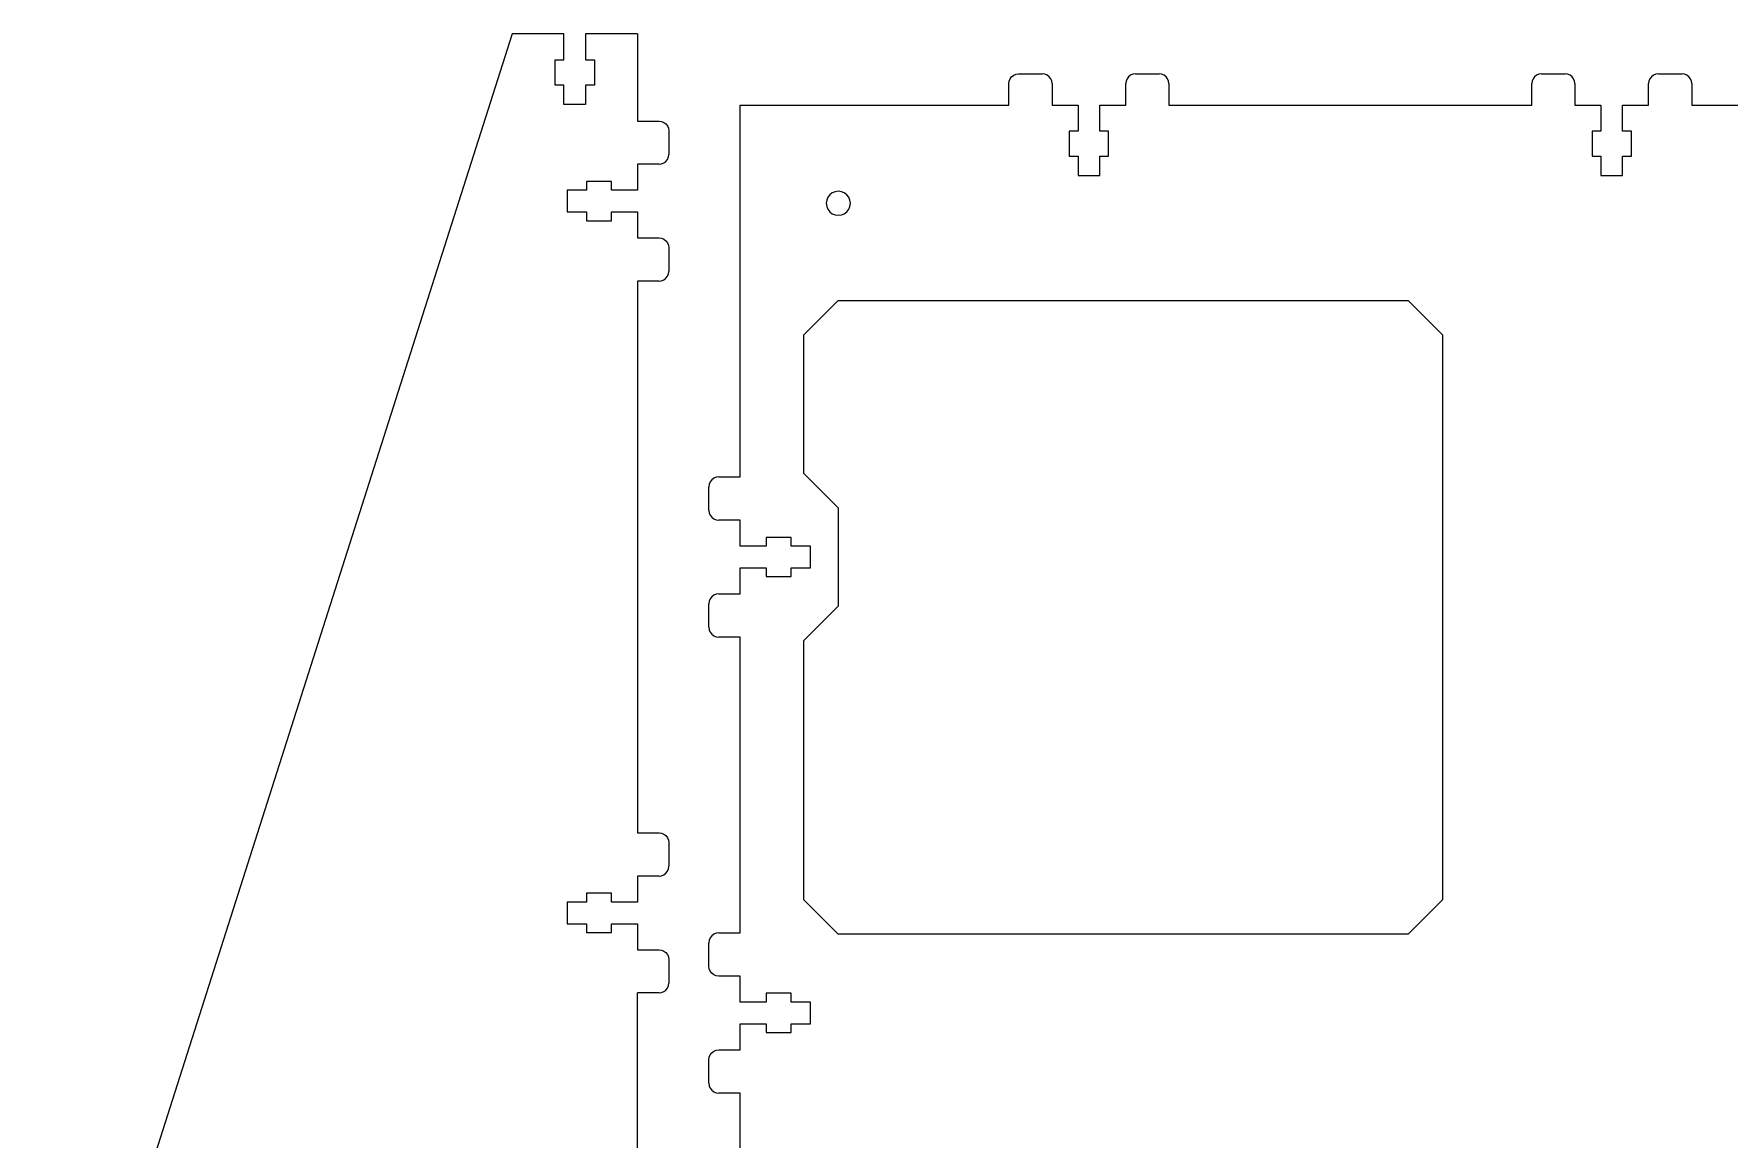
# Model space of a CAD drawing. Header units: inches. Extents: x -565 to 565, y -405 to 405.
# Drawn here: x -559 to -213.9, y 171.7 to 396.7 of the extents above; entities that cross this region are included whole.
import ezdxf

# ---------------------------------------------------------------- set-up
doc = ezdxf.new("R2010")
doc.units = ezdxf.units.IN
doc.header["$MEASUREMENT"] = 0

msp = doc.modelspace()

# ---------------------------------------------------------------- linework, layer by layer
for p, q in [((-461.59, 396.65), (-558.98, 91.25)), ((-451.08, 396.65), (-461.59, 396.65)), ((-451.08, 391.35), (-451.08, 396.65)), ((-446.68, 396.65), (-446.68, 391.35)), ((-436.08, 396.65), (-446.68, 396.65)), ((-436.08, 396.65), (-436.08, 378.92)), ((-452.88, 386.25), (-452.88, 391.35)), ((-452.88, 391.35), (-451.08, 391.35)), ((-446.68, 391.35), (-444.88, 391.35)), ((-444.88, 391.35), (-444.88, 386.25)), ((-360.53, 386.53), (-360.46, 387.05)), ((-360.53, 382.18), (-360.53, 386.53)), ((-360.46, 387.05), (-360.26, 387.53)), ((-360.26, 387.53), (-359.95, 387.94)), ((-359.95, 387.94), (-359.53, 388.26)), ((-359.53, 388.26), (-359.05, 388.46)), ((-359.05, 388.46), (-358.53, 388.53)), ((-358.53, 388.53), (-353.73, 388.53)), ((-353.22, 388.46), (-353.73, 388.53)), ((-352.73, 388.26), (-353.22, 388.46)), ((-352.32, 387.94), (-352.73, 388.26)), ((-352, 387.53), (-352.32, 387.94)), ((-351.8, 387.05), (-352, 387.53)), ((-351.73, 386.53), (-351.8, 387.05)), ((-351.73, 386.53), (-351.73, 382.18)), ((-336.66, 387.05), (-336.73, 386.53)), ((-336.73, 382.18), (-336.73, 386.53)), ((-336.46, 387.53), (-336.66, 387.05)), ((-336.15, 387.94), (-336.46, 387.53)), ((-335.73, 388.26), (-336.15, 387.94)), ((-335.25, 388.46), (-335.73, 388.26)), ((-334.73, 388.53), (-335.25, 388.46)), ((-334.73, 388.53), (-329.93, 388.53)), ((-329.42, 388.46), (-329.93, 388.53)), ((-328.93, 388.26), (-329.42, 388.46)), ((-328.52, 387.94), (-328.93, 388.26)), ((-328.2, 387.53), (-328.52, 387.94)), ((-328, 387.05), (-328.2, 387.53)), ((-327.93, 386.53), (-328, 387.05)), ((-327.93, 386.53), (-327.93, 382.18)), ((-254.01, 387.05), (-254.08, 386.53)), ((-254.08, 382.18), (-254.08, 386.53)), ((-253.82, 387.53), (-254.01, 387.05)), ((-253.5, 387.94), (-253.82, 387.53)), ((-253.08, 388.26), (-253.5, 387.94)), ((-252.6, 388.46), (-253.08, 388.26)), ((-252.08, 388.53), (-252.6, 388.46)), ((-252.08, 388.53), (-247.28, 388.53)), ((-246.77, 388.46), (-247.28, 388.53)), ((-246.28, 388.26), (-246.77, 388.46)), ((-245.87, 387.94), (-246.28, 388.26)), ((-245.55, 387.53), (-245.87, 387.94)), ((-245.35, 387.05), (-245.55, 387.53)), ((-245.28, 386.53), (-245.35, 387.05)), ((-245.28, 386.53), (-245.28, 382.18)), ((-230.21, 387.05), (-230.28, 386.53)), ((-230.28, 382.18), (-230.28, 386.53)), ((-230.02, 387.53), (-230.21, 387.05)), ((-229.7, 387.94), (-230.02, 387.53)), ((-229.28, 388.26), (-229.7, 387.94)), ((-228.8, 388.46), (-229.28, 388.26)), ((-228.28, 388.53), (-228.8, 388.46)), ((-228.28, 388.53), (-223.48, 388.53)), ((-222.97, 388.46), (-223.48, 388.53)), ((-222.48, 388.26), (-222.97, 388.46)), ((-222.07, 387.94), (-222.48, 388.26)), ((-221.75, 387.53), (-222.07, 387.94)), ((-221.55, 387.05), (-221.75, 387.53)), ((-221.48, 386.53), (-221.55, 387.05)), ((-221.48, 386.53), (-221.48, 382.18)), ((-451.08, 386.25), (-452.88, 386.25)), ((-451.08, 382.3), (-451.08, 386.25)), ((-446.68, 386.25), (-446.68, 382.3)), ((-444.88, 386.25), (-446.68, 386.25)), ((-446.68, 382.3), (-451.08, 382.3)), ((-415.23, 382.18), (-360.53, 382.18)), ((-415.23, 306.48), (-415.23, 382.18)), ((-351.73, 382.18), (-346.43, 382.18)), ((-346.43, 382.18), (-346.43, 376.88)), ((-342.03, 376.88), (-342.03, 382.18)), ((-342.03, 382.18), (-336.73, 382.18)), ((-327.93, 382.18), (-254.08, 382.18)), ((-245.28, 382.18), (-239.98, 382.18)), ((-239.98, 382.18), (-239.98, 376.88)), ((-235.58, 376.88), (-235.58, 382.18)), ((-235.58, 382.18), (-230.28, 382.18)), ((-221.48, 382.18), (-147.63, 382.18)), ((-436.08, 378.92), (-431.73, 378.92)), ((-431.73, 378.92), (-431.21, 378.85)), ((-431.21, 378.85), (-430.73, 378.65)), ((-430.73, 378.65), (-430.31, 378.33)), ((-430.31, 378.33), (-430, 377.92)), ((-430, 377.92), (-429.8, 377.44)), ((-429.8, 377.44), (-429.73, 376.92)), ((-429.73, 376.92), (-429.73, 372.12)), ((-346.43, 376.88), (-348.23, 376.88)), ((-348.23, 376.88), (-348.23, 371.78)), ((-340.23, 376.88), (-342.03, 376.88)), ((-340.23, 371.78), (-340.23, 376.88)), ((-241.78, 376.88), (-241.78, 371.78)), ((-239.98, 376.88), (-241.78, 376.88)), ((-233.78, 376.88), (-235.58, 376.88)), ((-233.78, 371.78), (-233.78, 376.88)), ((-436.08, 370.12), (-436.08, 364.82)), ((-431.73, 370.12), (-436.08, 370.12)), ((-431.73, 370.12), (-431.21, 370.19)), ((-431.21, 370.19), (-430.73, 370.39)), ((-430.73, 370.39), (-430.31, 370.71)), ((-430.31, 370.71), (-430, 371.12)), ((-430, 371.12), (-429.8, 371.6)), ((-429.8, 371.6), (-429.73, 372.12)), ((-348.23, 371.78), (-346.43, 371.78)), ((-346.43, 371.78), (-346.43, 367.83)), ((-342.03, 367.83), (-342.03, 371.78)), ((-342.03, 371.78), (-340.23, 371.78)), ((-241.78, 371.78), (-239.98, 371.78)), ((-239.98, 371.78), (-239.98, 367.83)), ((-235.58, 367.83), (-235.58, 371.78)), ((-235.58, 371.78), (-233.78, 371.78)), ((-446.48, 366.62), (-446.48, 364.82)), ((-441.38, 366.62), (-446.48, 366.62)), ((-441.38, 364.82), (-441.38, 366.62)), ((-346.43, 367.83), (-342.03, 367.83)), ((-239.98, 367.83), (-235.58, 367.83)), ((-446.48, 364.82), (-450.43, 364.82)), ((-450.43, 364.82), (-450.43, 360.42)), ((-436.08, 364.82), (-441.38, 364.82)), ((-397.6, 362.81), (-397.68, 362.18)), ((-397.35, 363.4), (-397.6, 362.81)), ((-396.97, 363.91), (-397.35, 363.4)), ((-396.46, 364.3), (-396.97, 363.91)), ((-395.87, 364.54), (-396.46, 364.3)), ((-395.23, 364.63), (-395.87, 364.54)), ((-394.6, 364.54), (-395.23, 364.63)), ((-394.01, 364.3), (-394.6, 364.54)), ((-393.5, 363.91), (-394.01, 364.3)), ((-393.11, 363.4), (-393.5, 363.91)), ((-392.87, 362.81), (-393.11, 363.4)), ((-392.78, 362.18), (-392.87, 362.81)), ((-450.43, 360.42), (-446.48, 360.42)), ((-446.48, 360.42), (-446.48, 358.62)), ((-441.38, 360.42), (-436.08, 360.42)), ((-441.38, 358.62), (-441.38, 360.42)), ((-436.08, 360.42), (-436.08, 355.12)), ((-397.68, 362.18), (-397.6, 361.54)), ((-397.6, 361.54), (-397.35, 360.95)), ((-397.35, 360.95), (-396.97, 360.45)), ((-396.97, 360.45), (-396.46, 360.06)), ((-396.46, 360.06), (-395.87, 359.81)), ((-395.87, 359.81), (-395.23, 359.73)), ((-395.23, 359.73), (-394.6, 359.81)), ((-394.6, 359.81), (-394.01, 360.06)), ((-394.01, 360.06), (-393.5, 360.45)), ((-393.5, 360.45), (-393.11, 360.95)), ((-393.11, 360.95), (-392.87, 361.54)), ((-392.87, 361.54), (-392.78, 362.18)), ((-446.48, 358.62), (-441.38, 358.62)), ((-436.08, 355.12), (-431.73, 355.12)), ((-431.73, 355.12), (-431.21, 355.05)), ((-431.21, 355.05), (-430.73, 354.85)), ((-430.73, 354.85), (-430.31, 354.53)), ((-430.31, 354.53), (-430, 354.12)), ((-430, 354.12), (-429.8, 353.64)), ((-429.8, 353.64), (-429.73, 353.12)), ((-429.73, 353.12), (-429.73, 348.32)), ((-431.73, 346.32), (-436.08, 346.32)), ((-436.08, 346.32), (-436.08, 234.05)), ((-431.73, 346.32), (-431.21, 346.39)), ((-431.21, 346.39), (-430.73, 346.59)), ((-430.73, 346.59), (-430.31, 346.91)), ((-430.31, 346.91), (-430, 347.32)), ((-430, 347.32), (-429.8, 347.8)), ((-429.8, 347.8), (-429.73, 348.32)), ((-395.23, 342.38), (-402.23, 335.38)), ((-395.23, 342.38), (-279.23, 342.38)), ((-272.23, 335.38), (-279.23, 342.38)), ((-402.23, 307.18), (-402.23, 335.38)), ((-272.23, 335.38), (-272.23, 220.38)), ((-402.23, 307.18), (-395.23, 300.18)), ((-421.51, 305), (-421.58, 304.48)), ((-421.58, 299.68), (-421.58, 304.48)), ((-421.31, 305.48), (-421.51, 305)), ((-421, 305.89), (-421.31, 305.48)), ((-420.58, 306.21), (-421, 305.89)), ((-420.1, 306.41), (-420.58, 306.21)), ((-419.58, 306.48), (-420.1, 306.41)), ((-419.58, 306.48), (-415.23, 306.48)), ((-421.58, 299.68), (-421.51, 299.16)), ((-421.51, 299.16), (-421.31, 298.68)), ((-421.31, 298.68), (-421, 298.26)), ((-421, 298.26), (-420.58, 297.95)), ((-420.58, 297.95), (-420.1, 297.75)), ((-420.1, 297.75), (-419.58, 297.68)), ((-415.23, 297.68), (-419.58, 297.68)), ((-415.23, 292.38), (-415.23, 297.68)), ((-395.23, 300.18), (-395.23, 280.18)), ((-404.83, 294.18), (-409.93, 294.18)), ((-409.93, 294.18), (-409.93, 292.38)), ((-404.83, 292.38), (-404.83, 294.18)), ((-409.93, 292.38), (-415.23, 292.38)), ((-400.88, 292.38), (-404.83, 292.38)), ((-400.88, 287.98), (-400.88, 292.38)), ((-415.23, 287.98), (-409.93, 287.98)), ((-415.23, 282.68), (-415.23, 287.98)), ((-409.93, 287.98), (-409.93, 286.18)), ((-404.83, 286.18), (-404.83, 287.98)), ((-404.83, 287.98), (-400.88, 287.98)), ((-409.93, 286.18), (-404.83, 286.18)), ((-421.51, 281.2), (-421.58, 280.68)), ((-421.58, 275.88), (-421.58, 280.68)), ((-421.31, 281.68), (-421.51, 281.2)), ((-421, 282.09), (-421.31, 281.68)), ((-420.58, 282.41), (-421, 282.09)), ((-420.1, 282.61), (-420.58, 282.41)), ((-419.58, 282.68), (-420.1, 282.61)), ((-419.58, 282.68), (-415.23, 282.68)), ((-395.23, 280.18), (-402.23, 273.18)), ((-421.58, 275.88), (-421.51, 275.36)), ((-421.51, 275.36), (-421.31, 274.88)), ((-421.31, 274.88), (-421, 274.46)), ((-421, 274.46), (-420.58, 274.15)), ((-420.58, 274.15), (-420.1, 273.95)), ((-420.1, 273.95), (-419.58, 273.88)), ((-415.23, 273.88), (-419.58, 273.88)), ((-415.23, 213.68), (-415.23, 273.88)), ((-402.23, 220.38), (-402.23, 273.18)), ((-436.08, 234.05), (-431.73, 234.05)), ((-431.73, 234.05), (-431.21, 233.98)), ((-431.21, 233.98), (-430.73, 233.78)), ((-430.73, 233.78), (-430.31, 233.47)), ((-430.31, 233.47), (-430, 233.05)), ((-430, 233.05), (-429.8, 232.57)), ((-429.8, 232.57), (-429.73, 232.05)), ((-429.73, 232.05), (-429.73, 227.25)), ((-436.08, 225.25), (-436.08, 219.95)), ((-431.73, 225.25), (-436.08, 225.25)), ((-431.73, 225.25), (-431.21, 225.32)), ((-431.21, 225.32), (-430.73, 225.52)), ((-430.73, 225.52), (-430.31, 225.84)), ((-430.31, 225.84), (-430, 226.25)), ((-430, 226.25), (-429.8, 226.73)), ((-429.8, 226.73), (-429.73, 227.25)), ((-441.38, 221.75), (-446.48, 221.75)), ((-446.48, 221.75), (-446.48, 219.95)), ((-441.38, 219.95), (-441.38, 221.75)), ((-450.43, 219.95), (-450.43, 215.55)), ((-446.48, 219.95), (-450.43, 219.95)), ((-436.08, 219.95), (-441.38, 219.95)), ((-395.23, 213.38), (-402.23, 220.38)), ((-272.23, 220.38), (-279.23, 213.38)), ((-450.43, 215.55), (-446.48, 215.55)), ((-446.48, 215.55), (-446.48, 213.75)), ((-441.38, 215.55), (-436.08, 215.55)), ((-441.38, 213.75), (-441.38, 215.55)), ((-436.08, 215.55), (-436.08, 210.25)), ((-446.48, 213.75), (-441.38, 213.75)), ((-421.51, 212.2), (-421.58, 211.68)), ((-421.58, 206.88), (-421.58, 211.68)), ((-421.31, 212.68), (-421.51, 212.2)), ((-421, 213.09), (-421.31, 212.68)), ((-420.58, 213.41), (-421, 213.09)), ((-420.1, 213.61), (-420.58, 213.41)), ((-419.58, 213.68), (-420.1, 213.61)), ((-419.58, 213.68), (-415.23, 213.68)), ((-279.23, 213.38), (-395.23, 213.38)), ((-436.08, 210.25), (-431.73, 210.25)), ((-431.73, 210.25), (-431.21, 210.18)), ((-431.21, 210.18), (-430.73, 209.98)), ((-430.73, 209.98), (-430.31, 209.67)), ((-430.31, 209.67), (-430, 209.25)), ((-430, 209.25), (-429.8, 208.77)), ((-429.8, 208.77), (-429.73, 208.25)), ((-429.73, 208.25), (-429.73, 203.45)), ((-421.51, 206.36), (-421.58, 206.88)), ((-421.31, 205.88), (-421.51, 206.36)), ((-421, 205.46), (-421.31, 205.88)), ((-420.58, 205.15), (-421, 205.46)), ((-420.1, 204.95), (-420.58, 205.15)), ((-419.58, 204.88), (-420.1, 204.95)), ((-415.23, 204.88), (-419.58, 204.88)), ((-415.23, 199.58), (-415.23, 204.88)), ((-431.73, 201.45), (-436.08, 201.45)), ((-436.08, 84.95), (-436.08, 201.45)), ((-431.73, 201.45), (-431.21, 201.52)), ((-431.21, 201.52), (-430.73, 201.72)), ((-430.73, 201.72), (-430.31, 202.04)), ((-430.31, 202.04), (-430, 202.45)), ((-430, 202.45), (-429.8, 202.94)), ((-429.8, 202.94), (-429.73, 203.45)), ((-404.83, 201.38), (-409.93, 201.38)), ((-409.93, 201.38), (-409.93, 199.58)), ((-404.83, 199.58), (-404.83, 201.38)), ((-409.93, 199.58), (-415.23, 199.58)), ((-400.88, 199.58), (-404.83, 199.58)), ((-400.88, 195.18), (-400.88, 199.58)), ((-415.23, 189.88), (-415.23, 195.18)), ((-415.23, 195.18), (-409.93, 195.18)), ((-409.93, 195.18), (-409.93, 193.38)), ((-409.93, 193.38), (-404.83, 193.38)), ((-404.83, 193.38), (-404.83, 195.18)), ((-404.83, 195.18), (-400.88, 195.18)), ((-420.58, 189.61), (-420.1, 189.81)), ((-420.1, 189.81), (-419.58, 189.88)), ((-419.58, 189.88), (-415.23, 189.88)), ((-421.58, 187.88), (-421.51, 188.4)), ((-421.58, 183.08), (-421.58, 187.88)), ((-421.51, 188.4), (-421.31, 188.88)), ((-421.31, 188.88), (-421, 189.29)), ((-421, 189.29), (-420.58, 189.61)), ((-421.58, 183.08), (-421.51, 182.56)), ((-421.51, 182.56), (-421.31, 182.08)), ((-421.31, 182.08), (-421, 181.66)), ((-421, 181.66), (-420.58, 181.35)), ((-420.58, 181.35), (-420.1, 181.15)), ((-420.1, 181.15), (-419.58, 181.08)), ((-415.23, 181.08), (-419.58, 181.08)), ((-415.23, 105.38), (-415.23, 181.08))]:
    msp.add_line(p, q)

doc.saveas('drawing.dxf')
